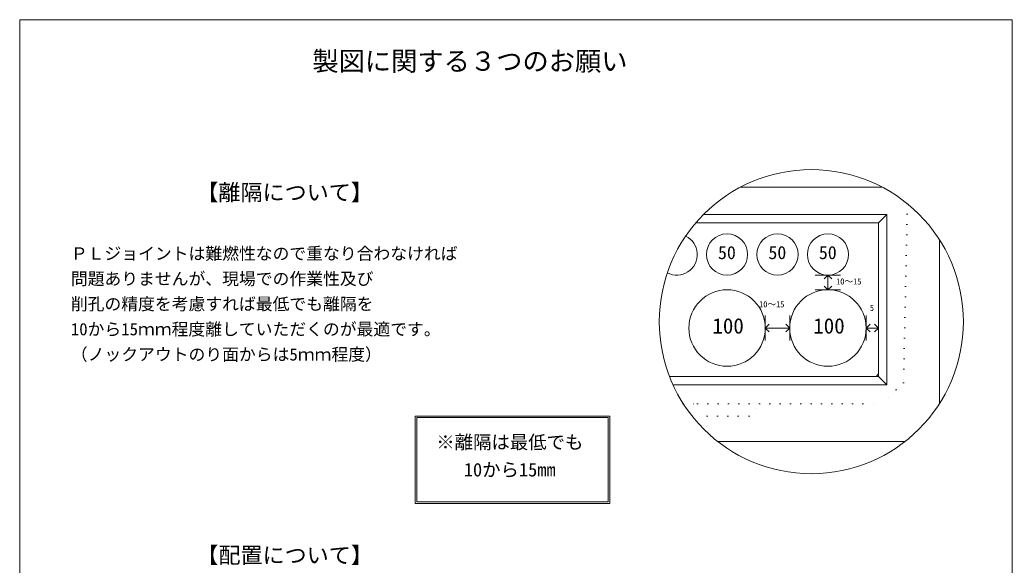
# Model space of a CAD drawing. Units: millimetres, scale not verified. Extents: x -4890 to 18490, y -2329 to 2329.
# Drawn here: x -4890 to -1830, y 647 to 2329 of the extents above; entities that cross this region are included whole.
import ezdxf
from ezdxf.enums import TextEntityAlignment as Align

# ---------------------------------------------------------------- set-up
doc = ezdxf.new("R2010")
doc.units = ezdxf.units.MM
doc.header["$LTSCALE"] = 10
doc.linetypes.add('DASHED1', pattern=[1.8, 1.2, -0.6])
doc.linetypes.add('USER5', pattern=[3.185, 0.01, -3.175])
for name, color, linetype, lineweight in [('0-2_waku', 7, 'Continuous', 18), ('0-3_gaikei', 7, 'Continuous', 18), ('0-4_kakure', 7, 'DASHED1', 5), ('0-5_sunpou', 7, 'Continuous', 5), ('0-7_hole', 7, 'Continuous', 18), ('0-8_uchigawa', 6, 'Continuous', 18), ('0-D_文字１', 7, 'Continuous', 18)]:
    doc.layers.add(name, color=color, linetype=linetype, lineweight=lineweight)
doc.styles.add('ＭＳ ゴシック', font='')
doc.styles.get('ＭＳ ゴシック').set_extended_font_data('MS Gothic')

# ---------------------------------------------------------------- blocks, each defined once
blk = doc.blocks.new('_Open90_50')
at = {"layer": '0-5_sunpou'}
blk.add_line((0, 0), (-1, 0), dxfattribs=at)
blk.add_lwpolyline([(-0.5, 0.5), (0, 0), (-0.5, -0.5)], dxfattribs=at)

msp = doc.modelspace()

# ---------------------------------------------------------------- linework, layer by layer
at = {"layer": '0-2_waku'}
for p, q in [((-4890, 2328.95), (-1830, 2328.95)), ((-4890, 2328.95), (-1830, 2328.95)), ((-4890, 2328.95), (-4890, -1946.05)), ((-1830, 2328.95), (-1830, -1946.05))]:
    msp.add_line(p, q, dxfattribs=at)
at = {"layer": '0-3_gaikei'}
for p, q in [((-2230.13, 1812.67), (-2668.26, 1812.67)), ((-2053.92, 1145.93), (-2053.92, 1650.3)), ((-2737.81, 1028.59), (-2160.59, 1028.59))]:
    msp.add_line(p, q, dxfattribs=at)
at = {"layer": '0-4_kakure', "linetype": 'USER5', "lineweight": 18}
for p, q in [((-2844.03, 1145.23), (-2799.83, 1145.23)), ((-2799.83, 1145.23), (-2229.59, 1145.23)), ((-2799.83, 1145.23), (-2229.59, 1145.23)), ((-2770.09, 1106.35), (-2773.23, 1059.22)), ((-2770.09, 1106.35), (-2666.41, 1106.35))]:
    msp.add_line(p, q, dxfattribs=at)
for points in [[(-2152.93, 1761.53), (-2164.79, 1210.03), (-2229.59, 1145.23)], [(-2770.09, 1106.35), (-2640.49, 1106.35), (-2601.61, 1145.23)]]:
    msp.add_lwpolyline(points, dxfattribs=at)
at = {"layer": '0-5_sunpou', "color": 150, "lineweight": 18}
for p, q in [((-2436.95, 1541.8), (-2359.19, 1541.8)), ((-2436.95, 1496.44), (-2359.19, 1496.44)), ((-2591.17, 1417.39), (-2591.17, 1339.63)), ((-2516, 1417.39), (-2516, 1339.63)), ((-2280.02, 1417.39), (-2280.02, 1339.63)), ((-2242.55, 1417.39), (-2242.55, 1339.63)), ((-2591.17, 1378.51), (-2516, 1378.51)), ((-2280.02, 1378.51), (-2242.55, 1378.51)), ((-2242.55, 1236.86), (-2249.71, 1229.47))]:
    msp.add_line(p, q, dxfattribs=at)
msp.add_circle((-2449.2, 1398.11), 468.88, dxfattribs=at)
at = {"layer": '0-7_hole'}
for centre, radius in [((-2709.11, 1605.31), 63.5), ((-2553.59, 1605.31), 63.5), ((-2398.07, 1605.31), 63.5), ((-2709.11, 1378.51), 117.94), ((-2398.07, 1378.51), 117.94)]:
    msp.add_circle(centre, radius, dxfattribs=at)
msp.add_arc((-2864.63, 1605.31), 63.5, 243.19936, 63.78529, dxfattribs=at)
at = {"layer": '0-8_uchigawa'}
for p, q in [((-2781.97, 1728.43), (-2216.63, 1728.43)), ((-2216.63, 1203.55), (-2216.63, 1728.43)), ((-2805.83, 1702.51), (-2799.83, 1702.51)), ((-2242.55, 1229.47), (-2242.55, 1702.51)), ((-2886.7, 1229.47), (-2799.83, 1229.47)), ((-2799.83, 1229.47), (-2242.55, 1229.47)), ((-2216.63, 1203.55), (-2242.55, 1229.47)), ((-2875.8, 1203.55), (-2799.83, 1203.55)), ((-2799.83, 1203.55), (-2216.63, 1203.55)), ((-3670.47, 1107.21), (-3070.47, 1107.21)), ((-3670.47, 837.21), (-3670.47, 1107.21)), ((-3665.47, 1102.21), (-3075.47, 1102.21)), ((-3665.47, 842.21), (-3665.47, 1102.21)), ((-3075.47, 842.21), (-3075.47, 1102.21)), ((-3070.47, 837.21), (-3070.47, 1107.21)), ((-3670.47, 837.21), (-3070.47, 837.21)), ((-3665.47, 842.21), (-3075.47, 842.21))]:
    msp.add_line(p, q, dxfattribs=at)
msp.add_lwpolyline([(-2799.83, 1702.51), (-2242.55, 1702.51), (-2216.63, 1728.43)], dxfattribs=at)

# ---------------------------------------------------------------- block references
at = {"layer": '0-5_sunpou', "xscale": 23.328, "yscale": 23.328}
for p, rotation in [((-2398.07, 1541.8), 90), ((-2398.07, 1496.44), 270), ((-2591.17, 1378.51), 180), ((-2280.02, 1378.51), 180)]:
    msp.add_blockref('_Open90_50', p, dxfattribs=dict(at, rotation=rotation))
for p in [(-2516, 1378.51), (-2242.55, 1378.51)]:
    msp.add_blockref('_Open90_50', p, dxfattribs=at)

# ---------------------------------------------------------------- texts
at = {"layer": '0-D_文字１', "style": 'ＭＳ ゴシック'}
for s, height, p in [('製図に関する３つのお願い', 59.38, (-3988.06, 2154.16)), ('【離隔について】', 49.88, (-4345.66, 1757.07)), ('ＰＬジョイントは難燃性なので重なり合わなければ', 38.01, (-4732.78, 1577.94)), ('50', 40.38, (-2737.09, 1578.94)), ('50', 40.38, (-2581.57, 1578.94)), ('50', 40.38, (-2426.05, 1578.94)), ('問題ありませんが、現場での作業性及び', 38.01, (-4732.78, 1500.18)), ('10～15', 19, (-2373.01, 1507.12)), ('削孔の精度を考慮すれば最低でも離隔を', 38.01, (-4732.78, 1422.42)), ('10～15', 19, (-2610.54, 1436.62)), ('5', 19, (-2268.86, 1425.59)), ('100', 47.51, (-2754.39, 1347.17)), ('100', 47.51, (-2443.35, 1347.17)), ('10から15ｍｍ程度離していただくのが最適です。', 38.01, (-4732.78, 1344.66)), ('（ノックアウトのり面からは5ｍｍ程度）', 38.01, (-4732.78, 1266.9)), ('※離隔は最低でも', 41.57, (-3605.85, 993.41)), ('\u3000 10から15mm', 41.57, (-3605.85, 908.36)), ('【配置について】', 49.88, (-4345.66, 638.21))]:
    msp.add_text(s, height=height, dxfattribs=at).set_placement(p, align=Align.BOTTOM_LEFT)

doc.saveas('drawing.dxf')
